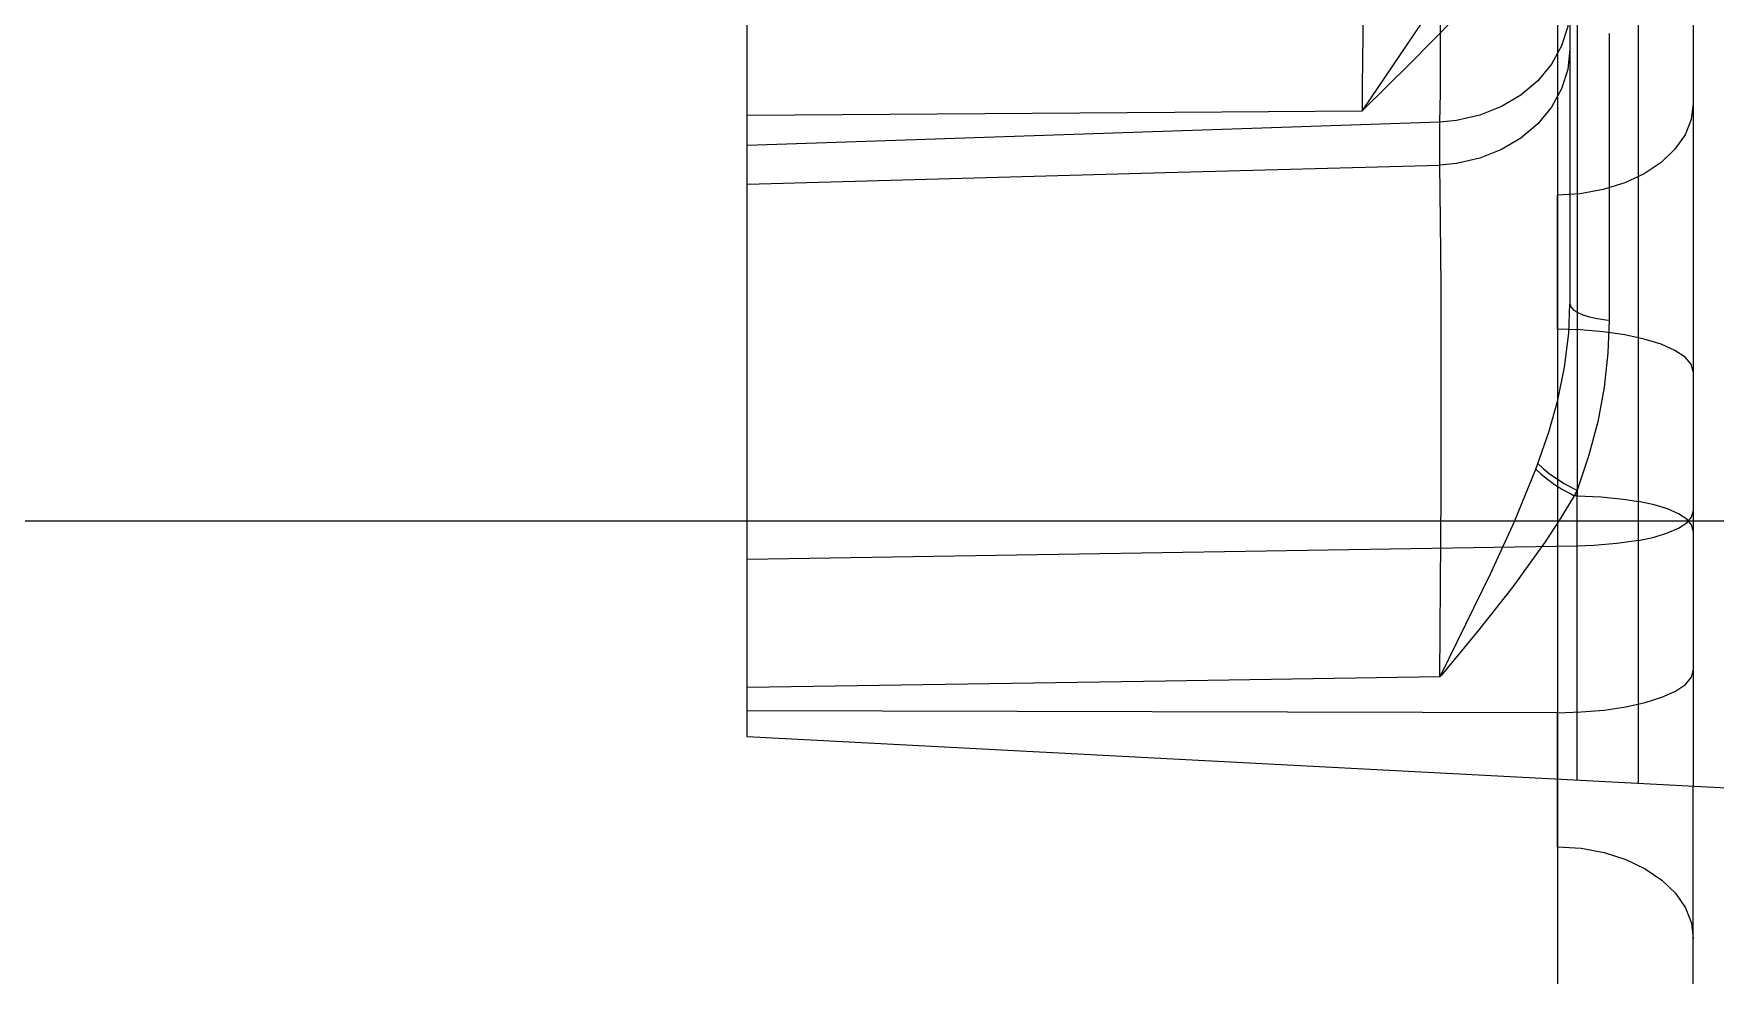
# Model space of a CAD drawing. Header units: millimetres. Extents: x 632 to 3922, y 1402 to 2001.
# Drawn here: x 3700.67 to 3706.83, y 1830.3 to 1833.75 of the extents above; entities that cross this region are included whole.
import ezdxf
from ezdxf.lldxf.tags import DXFTag

# ---------------------------------------------------------------- set-up
doc = ezdxf.new("R2010")
doc.units = ezdxf.units.MM
for name, color, linetype in [('7', 7, 'Continuous'), ('8', 8, 'Continuous'), ('CE', 1, 'CENTER'), ('H1', 2, 'HIDDEN')]:
    doc.layers.add(name, color=color, linetype=linetype)
tags = doc.linetypes.add('CENTER', pattern=[2, 1.25, -0.25, 0.25, -0.25]).pattern_tags.tags
tags[10:11] = [DXFTag(74, 4), DXFTag(75, 0), DXFTag(340, '0'), DXFTag(46, 1.0), DXFTag(50, 0.0), DXFTag(44, 0.0), DXFTag(45, 0.0)]
tags[8:9] = [DXFTag(74, 4), DXFTag(75, 0), DXFTag(340, '0'), DXFTag(46, 1.0), DXFTag(50, 0.0), DXFTag(44, 0.0), DXFTag(45, 0.0)]
tags[6:7] = [DXFTag(74, 4), DXFTag(75, 0), DXFTag(340, '0'), DXFTag(46, 1.0), DXFTag(50, 0.0), DXFTag(44, 0.0), DXFTag(45, 0.0)]
tags[4:5] = [DXFTag(74, 4), DXFTag(75, 0), DXFTag(340, '0'), DXFTag(46, 1.0), DXFTag(50, 0.0), DXFTag(44, 0.0), DXFTag(45, 0.0)]
tags = doc.linetypes.add('HIDDEN', pattern=[0.375, 0.25, -0.125]).pattern_tags.tags
tags[6:7] = [DXFTag(74, 4), DXFTag(75, 0), DXFTag(340, '0'), DXFTag(46, 1.0), DXFTag(50, 0.0), DXFTag(44, 0.0), DXFTag(45, 0.0)]
tags[4:5] = [DXFTag(74, 4), DXFTag(75, 0), DXFTag(340, '0'), DXFTag(46, 1.0), DXFTag(50, 0.0), DXFTag(44, 0.0), DXFTag(45, 0.0)]

msp = doc.modelspace()

# ---------------------------------------------------------------- linework, layer by layer
at = {"layer": '7'}
for p, q in [((3736.3783, 1829.4436), (3703.2843, 1831.178)), ((3706.7481, 1827.1232), (3706.7481, 1830.9964))]:
    msp.add_line(p, q, dxfattribs=at)
msp.add_polyline3d([(3703.2843, 1831.178, 0), (3703.2843, 1831.1938, 0), (3703.2843, 1831.2413, 0), (3703.2843, 1831.3199, 0), (3703.2843, 1831.429, 0), (3703.2843, 1831.5675, 0), (3703.2843, 1831.734, 0), (3703.2843, 1831.927, 0), (3703.2843, 1832.1446, 0), (3703.2843, 1832.3846, 0), (3703.2843, 1832.6447, 0), (3703.2843, 1832.9225, 0), (3703.2843, 1833.2151, 0), (3703.2843, 1833.5198, 0), (3703.2843, 1833.8336, 0), (3703.2843, 1834.1535, 0), (3703.2843, 1834.4764, 0)], dxfattribs=at)
at = {"layer": '8'}
msp.add_line((3706.2505, 1830.7757), (3706.2505, 1827.7106), dxfattribs=at)
for points in [[(3706.2511, 1831.0225, 0), (3706.2511, 1830.9551, 0), (3706.251, 1830.8907, 0), (3706.2508, 1830.8305, 0), (3706.2505, 1830.7757, 0)], [(3706.2505, 1830.7757, 0), (3706.3376, 1830.7701, 0), (3706.4219, 1830.7545, 0), (3706.5009, 1830.7293, 0), (3706.5721, 1830.6953, 0), (3706.6334, 1830.6535, 0), (3706.683, 1830.6052, 0), (3706.7193, 1830.552, 0), (3706.7412, 1830.4953, 0), (3706.7481, 1830.4398, 0)]]:
    msp.add_polyline3d(points, dxfattribs=at)
at = {"layer": 'CE'}
for p, q in [((3694.6499, 1831.9692), (3709.7481, 1831.9692)), ((3694.7001, 1831.9692), (3766.07, 1831.9692))]:
    msp.add_line(p, q, dxfattribs=at)
at = {"layer": 'H1'}
for p, q in [((3706.5473, 1832.0408), (3706.5473, 1835.8998)), ((3706.7481, 1835.7924), (3706.7481, 1831.9333)), ((3706.2505, 1835.1895), (3706.2505, 1831.2667)), ((3706.3226, 1834.1422), (3706.3226, 1832.0614)), ((3706.2963, 1833.8545), (3706.2963, 1833.697)), ((3706.4397, 1833.755), (3706.4397, 1832.705)), ((3705.8206, 1833.4303), (3703.2843, 1833.3446)), ((3705.8206, 1833.2728), (3705.8206, 1833.4303)), ((3706.3226, 1832.0614), (3706.3226, 1832.0815)), ((3706.3226, 1832.0614), (3706.3121, 1832.0616)), ((3706.3226, 1831.0187), (3706.3226, 1832.0614)), ((3706.5473, 1831.0069), (3706.5473, 1832.0408)), ((3706.7481, 1831.9333), (3706.7481, 1830.9964)), ((3706.3226, 1831.877), (3703.2843, 1831.8278)), ((3706.2505, 1831.2667), (3703.2843, 1831.273)), ((3706.2505, 1831.0225), (3706.2505, 1831.2667)), ((3706.2505, 1830.7757), (3706.2505, 1831.0225))]:
    msp.add_line(p, q, dxfattribs=at)
for points in [[(3705.5351, 1835.3713, 0), (3705.537, 1835.2535, 0), (3705.5385, 1835.1255, 0), (3705.5398, 1834.9858, 0), (3705.5407, 1834.8372, 0), (3705.5413, 1834.6873, 0), (3705.5415, 1834.5308, 0), (3705.5414, 1834.3664, 0), (3705.5409, 1834.1974, 0), (3705.5405, 1834.1088, 0), (3705.5401, 1834.0192, 0), (3705.5395, 1833.9295, 0), (3705.5388, 1833.8382, 0), (3705.538, 1833.747, 0), (3705.5372, 1833.6546, 0), (3705.5362, 1833.5627, 0), (3705.5351, 1833.4711, 0)], [(3706.1651, 1834.4965, 0), (3706.0881, 1834.3404, 0), (3706.0013, 1834.1849, 0), (3705.808, 1833.8748, 0), (3705.5392, 1833.477, 0), (3705.5351, 1833.4711, 0)], [(3705.5351, 1833.4711, 0), (3705.5397, 1833.4756, 0), (3705.7102, 1833.6431, 0), (3705.8762, 1833.8116, 0), (3706.0001, 1833.9446, 0), (3706.117, 1834.0801, 0), (3706.1913, 1834.1739, 0), (3706.2602, 1834.2693, 0), (3706.3226, 1834.366, 0)], [(3705.8206, 1833.4303, 0), (3705.8213, 1833.482, 0), (3705.8219, 1833.5401, 0), (3705.8223, 1833.6043, 0), (3705.8224, 1833.6739, 0), (3705.8223, 1833.7485, 0), (3705.8219, 1833.8274, 0), (3705.8213, 1833.9099, 0), (3705.8206, 1833.9955, 0)], [(3706.2963, 1833.8545, 0), (3706.2887, 1833.7808, 0), (3706.266, 1833.7092, 0), (3706.229, 1833.6421, 0), (3706.1788, 1833.5815, 0), (3706.117, 1833.5291, 0), (3706.0453, 1833.4867, 0), (3705.966, 1833.4554, 0), (3705.8815, 1833.4362, 0), (3705.8206, 1833.4303, 0)], [(3706.2963, 1833.697, 0), (3706.2887, 1833.6233, 0), (3706.266, 1833.5517, 0), (3706.229, 1833.4846, 0), (3706.1788, 1833.424, 0), (3706.117, 1833.3716, 0), (3706.0453, 1833.3292, 0), (3705.966, 1833.2979, 0), (3705.8815, 1833.2787, 0), (3705.8206, 1833.2728, 0)], [(3706.2963, 1833.697, 0), (3706.2963, 1833.5788, 0), (3706.2963, 1833.4467, 0), (3706.2963, 1833.2973, 0), (3706.2963, 1833.1353, 0), (3706.2963, 1833.0471, 0), (3706.2963, 1832.956, 0), (3706.2963, 1832.8615, 0), (3706.2963, 1832.7644, 0)], [(3706.7481, 1833.4985, 0), (3706.7405, 1833.4402, 0), (3706.7178, 1833.3836, 0), (3706.6808, 1833.3305, 0), (3706.6306, 1833.2826, 0), (3706.5688, 1833.2412, 0), (3706.4971, 1833.2076, 0), (3706.4178, 1833.1829, 0), (3706.3333, 1833.1677, 0), (3706.2505, 1833.1626, 0)], [(3703.2843, 1833.4557, 0), (3704.8494, 1833.4666, 0), (3705.5351, 1833.4711, 0)], [(3703.2843, 1833.2033, 0), (3704.8154, 1833.2454, 0), (3705.8206, 1833.2728, 0)], [(3705.8206, 1831.3975, 0), (3705.8218, 1831.5696, 0), (3705.8229, 1831.7355, 0), (3705.8237, 1831.9015, 0), (3705.8244, 1832.0687, 0), (3705.8248, 1832.2335, 0), (3705.825, 1832.3881, 0), (3705.825, 1832.538, 0), (3705.8248, 1832.6843, 0), (3705.8244, 1832.8236, 0), (3705.8238, 1832.9492, 0), (3705.8229, 1833.0662, 0), (3705.8218, 1833.175, 0), (3705.8206, 1833.2728, 0)], [(3706.2505, 1832.6716, 0), (3706.2508, 1832.7352, 0), (3706.251, 1832.8004, 0), (3706.2511, 1832.8661, 0), (3706.2511, 1832.9311, 0), (3706.2511, 1832.9943, 0), (3706.251, 1833.0546, 0), (3706.2508, 1833.111, 0), (3706.2505, 1833.1626, 0)], [(3706.1791, 1832.1791, 0), (3706.2188, 1832.2945, 0), (3706.252, 1832.412, 0), (3706.277, 1832.5329, 0), (3706.2921, 1832.6565, 0), (3706.2963, 1832.7644, 0)], [(3706.2963, 1832.7644, 0), (3706.2993, 1832.7537, 0), (3706.3084, 1832.7432, 0), (3706.3232, 1832.7334, 0), (3706.3433, 1832.7246, 0), (3706.368, 1832.7169, 0), (3706.3967, 1832.7107, 0), (3706.4284, 1832.7061, 0), (3706.4397, 1832.705, 0)], [(3706.4397, 1832.705, 0), (3706.4355, 1832.5854, 0), (3706.4216, 1832.4582, 0), (3706.398, 1832.3322, 0), (3706.3646, 1832.2063, 0), (3706.3226, 1832.0815, 0)], [(3706.7481, 1832.5165, 0), (3706.7405, 1832.5434, 0), (3706.7178, 1832.5695, 0), (3706.6808, 1832.594, 0), (3706.6306, 1832.6162, 0), (3706.5688, 1832.6353, 0), (3706.4971, 1832.6508, 0), (3706.4178, 1832.6622, 0), (3706.3333, 1832.6692, 0), (3706.2505, 1832.6716, 0)], [(3705.8206, 1831.3975, 0), (3705.8238, 1831.4041, 0), (3706.0069, 1831.7775, 0), (3706.093, 1831.9668, 0), (3706.1717, 1832.159, 0)], [(3706.1717, 1832.159, 0), (3706.1791, 1832.1791, 0)], [(3706.1717, 1832.159, 0), (3706.1908, 1832.1407, 0), (3706.2139, 1832.1218, 0), (3706.2403, 1832.103, 0), (3706.2692, 1832.0848, 0), (3706.2997, 1832.0679, 0), (3706.3121, 1832.0616, 0)], [(3706.1791, 1832.1791, 0), (3706.1979, 1832.1611, 0), (3706.2207, 1832.1426, 0), (3706.247, 1832.1241, 0), (3706.2758, 1832.1063, 0), (3706.3065, 1832.0895, 0), (3706.3226, 1832.0815, 0)], [(3706.3226, 1832.0815, 0), (3706.3121, 1832.0616, 0)], [(3706.3121, 1832.0616, 0), (3706.2611, 1831.9766, 0), (3706.2063, 1831.8929, 0), (3706.0873, 1831.7281, 0), (3705.9584, 1831.5646, 0), (3705.8247, 1831.4025, 0), (3705.8206, 1831.3975, 0)], [(3706.3226, 1832.0614, 0), (3706.4092, 1832.0576, 0), (3706.4924, 1832.0493, 0), (3706.5473, 1832.0408, 0)], [(3706.7481, 1831.9333, 0), (3706.742, 1831.9549, 0), (3706.7239, 1831.9758, 0), (3706.6943, 1831.9954, 0), (3706.6541, 1832.0131, 0), (3706.6046, 1832.0284, 0), (3706.5473, 1832.0408, 0)], [(3706.5473, 1831.8975, 0), (3706.6046, 1831.9099, 0), (3706.6541, 1831.9252, 0), (3706.6943, 1831.943, 0), (3706.7239, 1831.9626, 0), (3706.742, 1831.9835, 0), (3706.7481, 1832.005, 0)], [(3706.5473, 1831.8975, 0), (3706.468, 1831.8861, 0), (3706.3835, 1831.8791, 0), (3706.3226, 1831.877, 0)], [(3705.8206, 1831.3975, 0), (3704.8154, 1831.3827, 0), (3703.2843, 1831.3594, 0)], [(3706.2505, 1831.2667, 0), (3706.3376, 1831.2693, 0), (3706.4219, 1831.2766, 0), (3706.5009, 1831.2882, 0), (3706.5721, 1831.3039, 0), (3706.6334, 1831.3232, 0), (3706.683, 1831.3455, 0), (3706.7193, 1831.3701, 0), (3706.7412, 1831.3963, 0), (3706.7481, 1831.4219, 0)], [(3706.2505, 1831.2667, 0), (3706.2507, 1831.2069, 0), (3706.251, 1831.1456, 0), (3706.2511, 1831.0838, 0), (3706.2511, 1831.0225, 0)]]:
    msp.add_polyline3d(points, dxfattribs=at)

doc.saveas('drawing.dxf')
